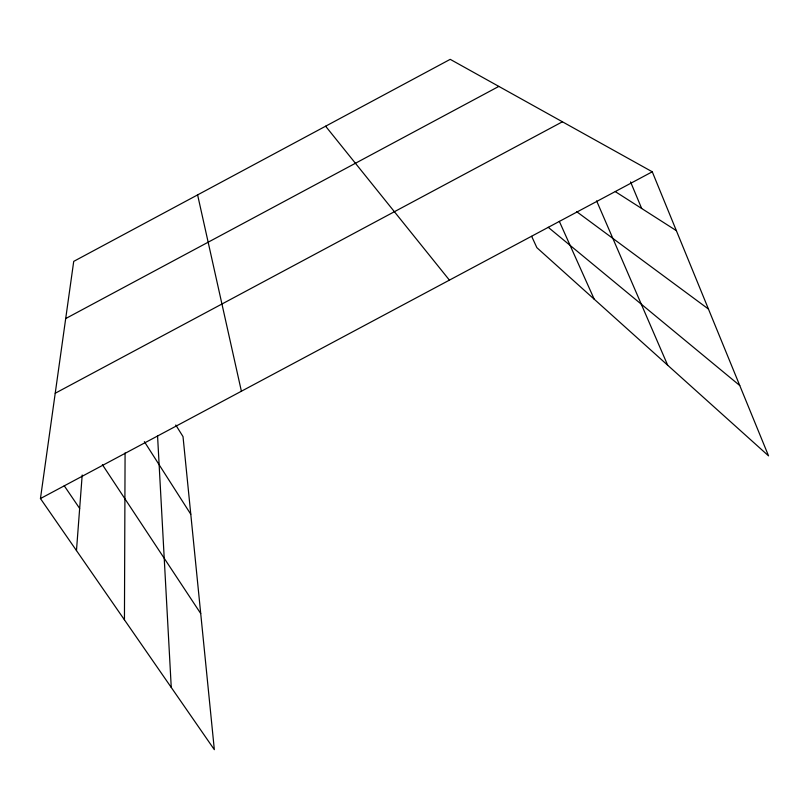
<?xml version="1.0" encoding="UTF-8"?>
<svg xmlns="http://www.w3.org/2000/svg" width="809" height="809" viewBox="0 0 809 809"><rect width="100%" height="100%" fill="white"/><g stroke="black" fill="none" stroke-linecap="round" stroke-linejoin="round"><path stroke-width="1.21" d="M124.444 619.856L125.082 452.939M76.471 550.575L82.194 475.014M175.775 425.018L183.016 436.607L214.334 749.66L40.45 498.556L73.72 261.378L450.219 59.34L652.266 171.791L768.55 455.861L536.873 247.675L531.665 236.349M65.701 318.564L498.84 86.401M55.224 393.245L562.427 121.785M40.45 498.556L652.266 171.791M615.315 191.632L676.375 230.666M576.736 211.715L708.462 309.058M548.209 227.289L739.75 385.509M325.612 126.204L449.42 280.126M64.235 485.764L79.656 508.446M102.379 464.649L200.713 613.535M144.366 441.633L190.782 514.251M559.353 221.403L594.231 299.219M596.617 200.875L667.678 365.213M630.555 181.883L641.668 208.479M197.608 194.898L241.395 391.232M157.563 435.93L171.255 687.448"/></g></svg>
